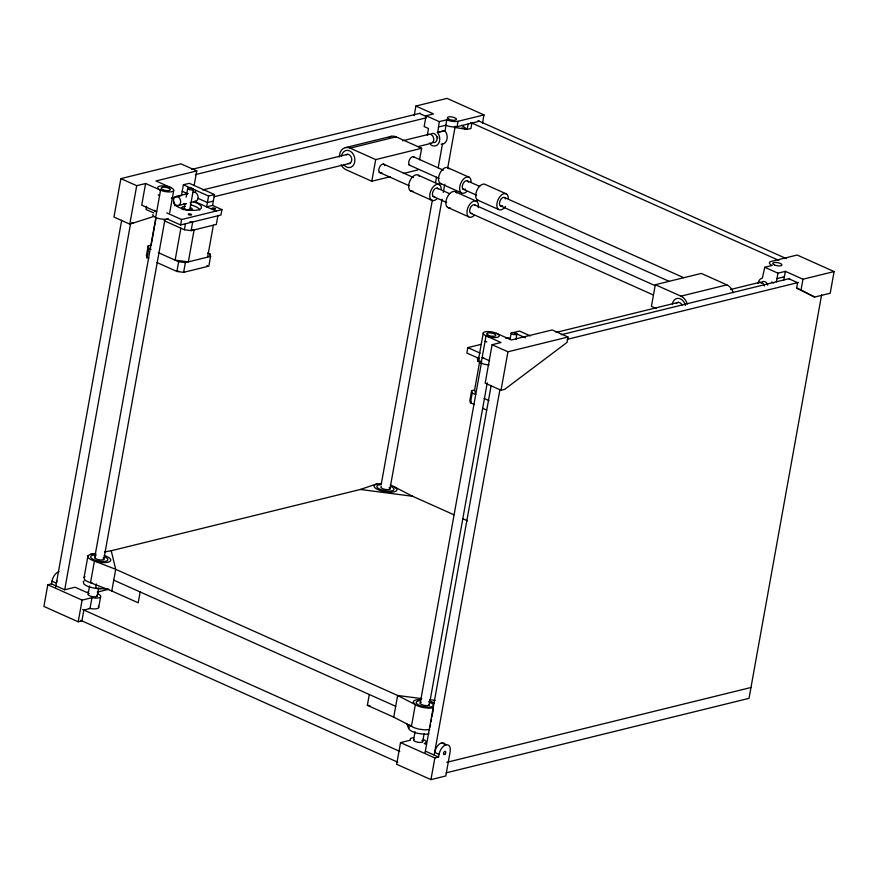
<?xml version="1.0" encoding="UTF-8"?>
<svg xmlns="http://www.w3.org/2000/svg" width="878" height="878" viewBox="0 0 878 878"><rect width="100%" height="100%" fill="white"/><g stroke="black" fill="none" stroke-linecap="round" stroke-linejoin="round"><path stroke-width="1.32" d="M339.215 156.997L340.159 152.366L341.509 150.149A11.666 8.824 76.2 0 1 350.102 148.141L396.055 136.836L421.649 148.294L419.585 159.763M95.68 553.425L90.5 554.325L87.976 555.763L84.079 577.428L84.584 579.535A11.666 3.874 10.2 0 0 90.511 582.707L111.791 590.982L138.186 602.791L140.14 591.959M87.976 555.763L88.48 557.87A11.666 3.874 10.2 0 0 94.418 561.042L115.698 569.317L397.635 695.475L415.338 704.639A11.666 3.874 10.2 0 0 422.757 707.438L428.683 708.217L433.567 707.833M88.063 592.09A8.165 2.711 10.2 0 0 86.516 592.332L75.08 587.217L64.698 589.764L51.506 583.859L47.796 584.77L43.9 606.435L78.208 621.789L81.917 620.878L83.86 610.045L90.028 608.531L91.981 597.698L95.406 598.105A8.165 2.711 10.2 0 0 100.696 596.129L100.246 595.361A8.165 2.711 10.2 0 0 97.864 593.813M194.115 185.576L196.76 170.925L180.923 163.835L120.879 178.607L113.964 217.053L129.79 224.142L153.869 216.416M51.506 583.859L51.989 581.159A8.747 4.928 -65.9 0 1 59.013 571.666M55.654 587.217L121.691 220.169M129.79 224.142L136.716 185.686L145.605 183.502L160.564 190.197A8.165 2.711 10.2 0 0 173.679 190.669L169.706 212.761M64.698 589.796L130.493 224.099M145.605 183.502L141.709 205.167L156.668 211.861A8.165 2.711 10.2 0 1 154.287 210.303M146.615 206.231L146.033 209.48L153.749 212.937M78.208 621.789L82.104 600.124L91.981 597.698M148.173 245.95L146.417 255.696L146.988 258.088L148.744 248.342L148.173 245.95L151.137 245.214L155.922 218.589M155.647 217.492L160.564 190.197A8.165 2.711 10.2 0 1 163.012 185.895A8.165 2.711 10.2 0 1 173.679 190.669M88.129 594.121L89.589 586.021M94.692 557.684L155.878 217.612M96.382 583.991L95.603 588.326L92.596 587.799A11.666 3.874 10.2 0 1 83.805 583.87L83.3 581.752A11.666 3.874 10.2 0 1 84.2 580.929M97.195 596.118L98.654 588.019M103.747 559.681L164.943 219.61M98.654 607.664L100.597 596.831M214.506 194.576L208.58 196.035L206.626 206.868L212.564 205.408L214.506 194.576L189.319 183.304L183.392 184.764L181.439 195.596L171.287 198.099M111.791 590.982L115.698 569.317L111.232 550.747L104.756 551.867M180.605 224.955L181.581 219.533L221.947 209.612L220.971 215.022L180.605 224.955L167.127 218.918M183.853 209.93L185.006 203.564M186.147 197.188L187.749 188.265M180.879 228.192L175.139 260.151L188.342 261.863L194.093 229.915L191.448 229.575M207.669 252.963L210.007 254.005L210.588 256.398L208.832 266.144L183.623 272.345L176.895 271.467L178.651 261.721L158.281 252.612M217.898 215.779L216.328 224.45L191.13 230.651L184.402 229.773L185.521 223.583M189.747 209.908L193.412 189.516A2.919 0.966 10.2 0 0 189.604 187.815A2.919 0.966 10.2 0 0 188.726 189.352A2.919 0.966 10.2 0 0 193.412 189.516M195.289 192.436L195.673 190.263M183.623 272.345L185.379 262.599L210.588 256.398M191.13 230.651L192.688 221.98L189.999 221.629M207.614 257.133L213.365 225.174M209.568 256.442L210.007 254.005M341.004 164.735A11.666 8.824 76.2 0 0 346.206 169.805L371.8 181.252L375.696 159.598L421.649 148.294M414.175 115.666L415.909 106.04L447.045 98.38L483.987 114.908L482.472 123.337M415.909 106.04L433.502 113.91L426.093 115.731L424.14 126.564L428.508 128.517L427.301 135.234M430.549 144.596A8.165 6.179 76.2 0 0 438.627 143.432A8.165 6.179 76.2 0 0 437.716 132.797L439.285 121.636L446.693 119.814A8.165 2.711 10.2 0 0 458.042 121.296L483.987 114.908M381.129 484.875L432.36 200.151M435.521 182.602L436.487 177.202M438.188 167.764L442.556 143.465M446.693 119.814L445.135 130.976A8.165 6.179 76.2 0 1 446.803 139.887A8.165 6.179 76.2 0 1 441.151 144.201M389.887 489.298L442.095 199.152M443.302 192.403L444.762 184.314M447.681 168.115L455.199 126.278M438.309 127.047L445.728 125.225A8.165 2.711 10.2 0 0 457.076 126.706L458.042 121.296M471.892 123.063L470.926 128.473L467.151 129.406L454.453 127.376M429.671 729.497L424.787 729.881L418.861 729.102A11.666 3.874 10.2 0 1 411.442 726.304L393.739 717.139L367.355 705.33L369.298 694.498M393.739 717.139L397.635 695.475L421.758 698.625M481.067 344.363L467.831 347.622L466.855 353.033L479.114 358.52M413.549 737.729A8.165 2.711 10.2 0 0 410.224 738.969L410.421 740.176L400.544 742.612L396.647 764.277L430.955 779.62L445.783 775.976L450.162 751.601A8.747 4.928 -65.9 0 0 446.068 744.851L441.667 742.887M409.225 725.14L408.632 728.4L409.28 729.497A11.666 3.874 10.2 0 0 418.082 733.437L424.008 734.206A11.666 3.874 10.2 0 0 428.892 733.821M479.86 360.66L474.592 389.953L471.629 390.677L469.873 400.423L470.443 402.815L474.186 404.484M470.443 402.815L472.199 393.07L471.629 390.677M481.473 362.691L477.95 361.121L478.62 357.401M478.389 360.101L483.306 332.806M481.133 363.119L486.039 335.824A8.165 2.711 10.2 0 1 488.497 331.533A8.165 2.711 10.2 0 1 499.154 336.296A8.165 2.711 10.2 0 1 486.039 335.824L500.998 342.519L492.097 344.714L485.183 383.159L501.02 390.249L504.718 389.327L567.001 342.442L567.978 337.02L552.141 329.941L511.369 339.973L496.421 333.278M413.615 739.759L415.074 731.659M420.167 703.322L481.605 361.89M422.669 741.756L424.129 733.657M429.232 705.319L487.257 382.786M425.117 752.534L491.164 385.475M430.132 726.94L430.593 724.394M431.054 721.848L431.504 719.301M431.965 716.755L433.348 709.106M434.16 755.113L499.955 389.415M510.063 339.369L511.205 333.003M430.955 779.62L434.851 757.955L438.561 757.045L439.044 754.345A8.747 4.928 -65.9 0 1 446.068 744.851M501.02 390.249L507.934 351.793L567.978 337.02M515.957 339.347L516.868 334.244A2.919 0.966 10.2 0 0 513.059 332.542A2.919 0.966 10.2 0 0 512.181 334.079A2.919 0.966 10.2 0 0 516.868 334.244M733.24 292.703A11.666 8.824 76.2 0 0 726.863 284.856L701.27 273.409L655.317 284.713L651.421 306.367L656.294 308.551M788.795 278.732L797.597 282.672L796.62 288.083L814.63 297.06L830.204 293.23L834.1 271.565L797.158 255.037L771.213 261.414A8.165 2.711 10.2 0 0 772.179 265.441L764.76 267.274L762.378 278.063A8.165 6.179 76.2 0 0 758.12 283.254M776.404 281.838L777.963 273.179L785.371 271.346L802.964 279.226L834.1 271.565M783.813 280.016L785.371 271.346M814.63 297.06L801.021 290.058L802.964 279.226M821.621 294.81L749.022 698.339L446.2 772.827M461.916 127.87L467.151 129.406L468.193 123.974M84.079 577.428L84.979 576.594M168.126 218.545L166.996 218.973A8.165 2.711 10.2 0 1 157.425 218.161A8.165 2.711 10.2 0 1 152.915 214.462M381.579 483.537L376.695 483.921L374.171 485.369L374.028 486.368A11.666 3.874 10.2 0 0 386.474 491.932A11.666 3.874 10.2 0 0 396.955 489.353L394.924 487.114A11.666 3.874 10.2 0 0 390.381 485.084M111.232 550.747L360.364 489.463L376.695 483.921M191.755 169.399L420.2 113.207M196.76 170.925L155.988 180.956L170.936 187.64M195.245 174.645L426.335 117.795M345.438 147.625L391.39 136.32M457.076 126.706L479.311 121.241M176.006 196.507L187.991 193.566M202.642 189.955L347.831 154.243M402.442 140.809L429.079 134.257M437.343 132.402L444.872 130.69L437.332 132.468M178.168 205.584A4.664 3.534 76.2 0 0 179.518 198.088A4.664 3.534 76.2 0 0 173.57 199.471A4.664 3.534 76.2 0 0 178.168 205.584L186.158 203.619M190.164 202.642L195.487 201.325M214.133 196.738L349.993 163.319M417.928 146.615L431.241 143.333M213.343 201.084L207.406 202.533L198.022 198.34M371.8 181.252L390.183 176.73M403.309 173.504L417.752 169.959M505.816 338.271L508.186 337.69L510.535 338.743M655.317 284.713L680.922 296.16L726.863 284.856M556.103 332.411L678.639 302.273M730.595 289.488L759.898 282.277M776.986 278.589L784.394 276.768M561.218 334.716L789.662 278.524M567.364 339.303L798.453 282.453M97.282 592.101L107.906 589.489M446.825 762.323L750.964 687.507M90.5 554.325L95.384 553.941M108.839 589.16L95.603 588.326A11.666 3.874 10.2 0 0 101.2 588.523M178.651 261.721L185.379 262.599M360.364 489.463L412.627 496.279L453.794 514.706M429.803 699.667L435.159 700.37M367.355 705.33L370.044 705.682M89.304 608.399L93.463 608.937A8.165 2.711 10.2 0 0 98.742 606.961L98.292 606.193M92.42 583.211L90.511 582.707L94.418 561.042L100.279 562.337A11.666 3.874 10.2 0 0 110.617 560.757A11.666 3.874 10.2 0 0 104.175 555.478M478.027 120.659L786.271 258.582M470.608 122.481L778.863 260.404M426.093 115.731L439.285 121.636M764.76 267.274L777.963 273.179M419.333 113.416L425.929 116.368M796.62 288.083L801.021 290.058M771.641 282.047L773.825 283.023M448.285 167.917L469.401 177.367M506.617 194.016L485.501 184.567A8.747 4.928 -65.9 0 0 476.875 190.438A8.747 4.928 -65.9 0 0 478.609 200.491M413.297 156.712L443.335 170.145M467.107 180.78L479.618 186.388M504.641 197.583L683.589 277.646M408.983 164.943L439.011 178.377M462.794 189.022L476.556 195.179M500.328 205.814L669.255 281.399M440.196 183.359L461.312 192.798M477.412 200.008L498.517 209.447M418.422 175.271L439.527 184.709M455.627 191.92L476.743 201.358M350.102 148.141L375.696 159.598M383.423 164.054L413.461 177.499M437.233 188.133L449.745 193.731M474.768 204.925L654.966 285.559M379.109 172.286L409.137 185.73M432.92 196.365L446.682 202.522M470.454 213.167L653.155 294.909M410.322 190.702L431.438 200.151M447.539 207.351L468.643 216.8M530.312 335.89L519.524 331.061L513.586 332.521L525.318 337.767M183.392 184.764L208.58 196.035M182.218 191.272L187.705 193.72M212.564 205.408L221.947 209.612M194.905 201.622L216.01 211.071M120.879 178.607L136.716 185.686M492.097 344.714L507.934 351.793M166.765 212.904L181.581 219.533M467.831 347.622L480.178 353.143M489.617 360.836L482.143 357.489A8.165 2.711 10.2 0 0 483.91 358.158M164.032 220.652L184.402 229.773M131.744 222.441L133.5 223.231M148.744 248.342L151.093 249.385M472.199 393.07L475.722 394.639L474.592 389.953M484.14 398.414L488.958 400.566M156.964 262.544L176.895 271.467M482.911 408.391L486.642 410.07M462.53 518.613L467.524 520.841M113.745 580.149L395.693 706.307M426.598 744.5L424.304 743.479A8.165 2.711 10.2 0 0 423.339 739.441M51.989 581.159L56.39 583.124A8.747 4.928 -65.9 0 1 56.96 580.973M439.044 754.345L434.654 752.369A8.747 4.928 -65.9 0 1 439.428 744.028A8.747 4.928 -65.9 0 1 445.179 744.292M425.369 751.14L438.561 757.045M47.796 584.77L82.104 600.124M400.544 742.612L434.851 757.955M82.664 609.508L399.753 751.392M80.721 620.34L397.811 762.225M394.924 487.114L412.627 496.279M461.762 125.258L467.151 129.406M410.059 725.162L411.442 726.304L415.338 704.639L413.318 702.4A11.666 3.874 10.2 0 1 420.869 699.568M406.613 723.417L408.632 728.4A11.666 3.874 10.2 0 1 408.775 727.39M685.411 305.489L684.664 303.338A8.747 6.618 76.2 0 0 677.794 298.355A8.747 6.618 76.2 0 0 672.372 304.04M477.38 358.729L477.95 361.121M680.922 296.16A11.666 8.824 76.2 0 1 687.298 304.007M505.465 206.506A8.747 4.928 -65.9 0 1 497.178 207.515A8.747 4.928 -65.9 0 1 501.547 194.949A8.747 4.928 -65.9 0 1 508.318 198.307M502.578 205.726A4.664 2.634 -65.9 0 1 499.516 203.905A4.664 2.634 -65.9 0 1 502.018 198.11A4.664 2.634 -65.9 0 1 505.519 198.933M450.118 207.757A8.747 4.928 -65.9 0 1 447.001 197.791A8.747 4.928 -65.9 0 1 456.549 192.919M474.208 215.428A8.747 4.928 -65.9 0 1 466.964 213.145A8.747 4.928 -65.9 0 1 473.165 201.314A8.747 4.928 -65.9 0 1 478.258 207.713M471.914 213.409A4.664 2.634 -65.9 0 1 470.257 208.097A4.664 2.634 -65.9 0 1 475.338 205.507M410.235 165.47A4.664 2.634 -65.9 0 1 409.576 159.566A4.664 2.634 -65.9 0 1 414.394 157.513M389.261 137.231A11.666 8.824 76.2 0 1 396.055 136.836M343.594 164.526A8.747 6.618 76.2 0 0 352.715 166.052A8.747 6.618 76.2 0 0 353.516 154.649A8.747 6.618 76.2 0 0 344.527 151.137L343.166 152.355A8.747 6.618 76.2 0 0 341.553 156.021M381.886 172.439A4.664 2.634 -65.9 0 1 378.824 170.617A4.664 2.634 -65.9 0 1 381.326 164.823A4.664 2.634 -65.9 0 1 384.838 165.646M441.393 183.842A8.747 4.928 -65.9 0 1 440.163 172.757A8.747 4.928 -65.9 0 1 449.207 168.927M466.866 191.437A8.747 4.928 -65.9 0 1 459.699 189.758A8.747 4.928 -65.9 0 1 464.824 177.916A8.747 4.928 -65.9 0 1 471.102 181.658M465.373 189.077A4.664 2.634 -65.9 0 1 462.3 187.255A4.664 2.634 -65.9 0 1 464.813 181.461A4.664 2.634 -65.9 0 1 468.314 182.284M412.912 191.108A8.747 4.928 -65.9 0 1 409.796 181.142A8.747 4.928 -65.9 0 1 419.333 176.269M436.992 198.779A8.747 4.928 -65.9 0 1 429.825 197.1A8.747 4.928 -65.9 0 1 434.95 185.269A8.747 4.928 -65.9 0 1 441.228 189.011M434.709 196.76A4.664 2.634 -65.9 0 1 433.041 191.448A4.664 2.634 -65.9 0 1 438.133 188.858M676.312 303.459A4.664 3.534 76.2 0 1 682.008 305.039M758.318 283.287A4.664 3.534 76.2 0 1 764.42 286.019M428.223 134.619A4.664 3.534 76.2 0 1 433.71 138.592A4.664 3.534 76.2 0 1 429.386 143.136M346.217 154.791A4.664 3.534 76.2 0 1 351.595 158.172A4.664 3.534 76.2 0 1 348.314 163.56M761.083 283.364A4.664 3.534 76.2 0 1 761.621 282.486L762.334 281.838A4.664 3.534 76.2 0 1 767.712 285.207M437.837 138.109A4.664 3.534 76.2 0 1 437.431 136.968M432.678 142.324A4.664 3.534 76.2 0 0 435.4 142.159L436.114 141.512A4.664 3.534 76.2 0 0 436.893 137.188L436.498 136.035A4.664 3.534 76.2 0 0 430.802 134.455M489.057 364.875A8.165 2.711 10.2 0 1 480.376 362.757A8.165 2.711 10.2 0 1 479.026 359.519M486.84 341.915A8.165 2.711 10.2 0 1 485.062 341.246M193.522 201.808A14.004 4.653 10.2 0 1 200.623 208.832A14.004 4.653 10.2 0 1 184.062 209.118A14.004 4.653 10.2 0 1 174.074 202.149M159.587 195.607A8.165 2.711 10.2 0 1 158.172 194.85M192.567 192.589A4.664 3.534 76.2 0 1 197.945 195.959A4.664 3.534 76.2 0 1 194.664 201.358M421.923 740.417A4.664 1.547 10.2 0 1 418.543 742.349A4.664 1.547 10.2 0 1 413.988 739.386M96.997 595.24A4.664 1.547 10.2 0 1 91.861 596.502A4.664 1.547 10.2 0 1 89.15 593.506M390.995 486.511A8.747 2.908 10.2 0 1 391.522 490.934A8.747 2.908 10.2 0 1 378.813 488.706A8.747 2.908 10.2 0 1 380.503 484.667M428.442 701.807A8.747 2.908 10.2 0 1 431.833 706.713A8.747 2.908 10.2 0 1 418.663 705.001A8.747 2.908 10.2 0 1 419.838 700.688M429.66 701.116A11.666 3.874 10.2 0 1 434.215 703.146M104.855 556.893A8.747 2.908 10.2 0 1 104.833 561.404A8.747 2.908 10.2 0 1 91.817 558.54A8.747 2.908 10.2 0 1 96.36 555.017M429.101 704.046A4.664 1.547 10.2 0 1 423.964 705.308A4.664 1.547 10.2 0 1 421.253 702.323M103.066 557.958A4.664 1.547 10.2 0 1 99.686 559.89A4.664 1.547 10.2 0 1 95.131 556.926M389.206 487.575A4.664 1.547 10.2 0 1 385.826 489.507A4.664 1.547 10.2 0 1 381.271 486.544M471.113 402.102A4.083 1.361 10.2 0 1 470.937 401.367M148.854 258.143A4.083 1.361 10.2 0 1 148.141 257.77M179.156 271.467A4.083 1.361 10.2 0 1 177.268 270.863M207.449 265.496A4.083 1.361 10.2 0 1 206.879 265.716M181.998 209.063A5.246 1.745 10.2 0 1 184.929 208.613M188.88 209.304A5.246 1.745 10.2 0 1 190.932 210.226M174.623 205.639A12.83 4.258 10.2 0 1 175.622 204.728M183.82 203.696A12.83 4.258 10.2 0 1 185.993 203.916M190.372 204.739A12.83 4.258 10.2 0 1 199.679 210.029M190.416 207.57A5.246 1.745 10.2 0 1 190.032 210.314M188.836 210.336A5.246 1.745 10.2 0 1 184.874 209.644M183.743 209.216A5.246 1.745 10.2 0 1 185.313 206.451M774.396 264.904A4.664 1.547 10.2 0 0 781.892 265.167A4.664 1.547 10.2 0 0 775.801 262.445A4.664 1.547 10.2 0 0 774.396 264.904M448.921 119.265A4.664 1.547 10.2 0 0 456.417 119.529A4.664 1.547 10.2 0 0 450.326 116.807A4.664 1.547 10.2 0 0 448.921 119.265M488.267 335.286A4.664 1.547 10.2 0 0 495.763 335.55A4.664 1.547 10.2 0 0 489.661 332.828A4.664 1.547 10.2 0 0 488.267 335.286M162.781 189.648A4.664 1.547 10.2 0 0 170.277 189.922A4.664 1.547 10.2 0 0 164.186 187.19A4.664 1.547 10.2 0 0 162.781 189.648M212.728 208.832A1.745 0.582 10.2 0 0 215.538 208.931A1.745 0.582 10.2 0 0 213.255 207.91A1.745 0.582 10.2 0 0 212.728 208.832M188.825 214.704A1.69 0.56 10.2 0 0 191.536 214.803A1.69 0.56 10.2 0 0 189.33 213.815A1.69 0.56 10.2 0 0 188.825 214.704M444.905 754.246A1.745 0.988 -65.9 0 0 445.42 751.425A1.745 0.988 -65.9 0 0 443.5 753.247A1.745 0.988 -65.9 0 0 444.905 754.246"/></g></svg>
